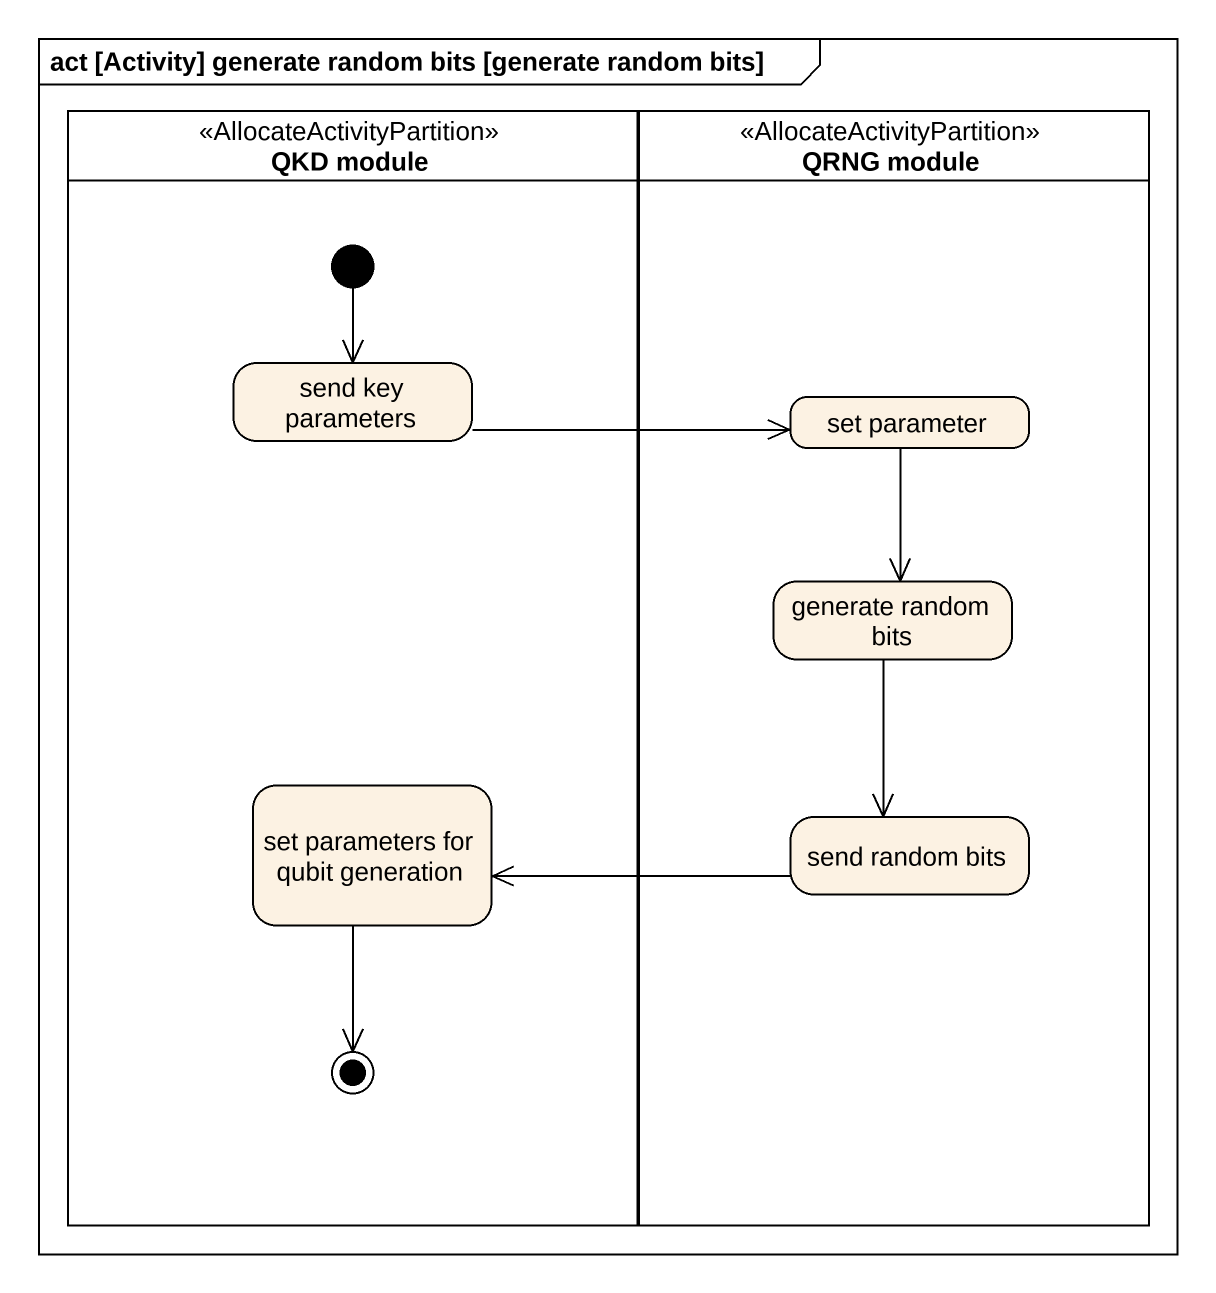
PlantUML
@startuml
mainframe act [Activity] generate random bits [generate random bits]
hide empty description
state "QKD module" as QKD_module <<AllocateActivityPartition>> {
  state "send key parameters" as send_key_parameters
  state "set parameters for qubit generation" as set_parameters_for_qubit
  [*] --> send_key_parameters
  set_parameters_for_qubit --> [*]
}
state "QRNG module" as QRNG_module <<AllocateActivityPartition>> {
  state "set parameter" as set_parameter
  state "generate random bits" as generate_random_bits
  state "send random bits" as send_random_bits
}
send_key_parameters -right-> set_parameter
set_parameter --> generate_random_bits
generate_random_bits --> send_random_bits
send_random_bits -left-> set_parameters_for_qubit
@enduml
